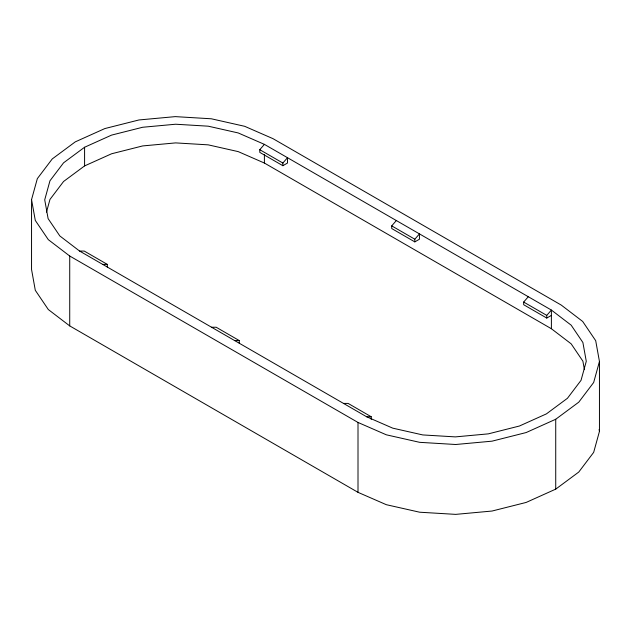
<?xml version="1.0" encoding="UTF-8"?>
<svg xmlns="http://www.w3.org/2000/svg" width="631" height="631" viewBox="0 0 631 631"><rect width="100%" height="100%" fill="white"/><g stroke="black" fill="none" stroke-linecap="round" stroke-linejoin="round"><path stroke-width="0.95" d="M31.55 199.609L37.332 178.636L52.239 158.941L75.27 141.865L104.849 128.566L138.962 119.961L175.284 116.625L211.338 118.786L244.662 126.303L272.994 138.662L561.274 305.096L582.681 321.455L595.703 340.701L599.45 361.516L599.45 431.391L593.668 452.364L578.761 472.059L555.73 489.135L526.151 502.434L492.038 511.039L455.716 514.375L419.662 512.214L386.338 504.697L358.006 492.338L69.725 325.904L48.319 309.545L35.297 290.299L31.55 269.484L31.55 199.609L35.297 220.424L48.319 239.662L69.725 256.02L358.006 422.454L386.338 434.814L419.662 442.331L455.716 444.5L492.038 441.164L526.151 432.55L555.73 419.252L578.761 402.176L593.668 382.481L599.45 361.516M46.473 212.134L49.967 199.443L63.557 181.499L84.586 165.914L111.584 153.775L142.669 145.927L175.639 142.898L208.23 144.854L238.226 151.621L264.397 163.043L551.391 328.735L571.165 343.84L582.886 361.161L584.409 369.632M282.877 165.708L282.877 163.043L287.499 157.703L287.499 163.043L282.877 165.708L259.783 152.371L259.783 149.705L264.397 144.365L551.391 310.066L571.165 325.17L582.886 342.491L586.278 361.303L581.033 380.343L567.443 398.287L546.414 413.881L519.416 426.02L488.331 433.86L455.361 436.889L422.77 434.933L392.774 428.165L366.603 416.752L79.609 251.059L59.835 235.947L48.114 218.626L44.722 199.814L49.967 180.774L63.557 162.83L84.586 147.244L111.584 135.105L142.669 127.257L175.639 124.228L208.23 126.184L238.226 132.952L264.397 144.365M414.827 241.886L414.827 239.22L419.441 233.88L419.441 239.22L414.827 241.886L391.725 228.548L391.725 225.882L396.347 220.55M551.391 315.397L546.769 318.063L523.675 304.726L523.675 302.06L528.297 296.728M546.769 318.063L546.769 315.397L551.391 310.066L551.391 328.735M79.609 251.059L84.231 251.059L107.325 264.389L107.325 267.063M102.703 264.389L107.325 264.389M211.559 327.237L216.173 327.237L239.275 340.574L239.275 343.24M234.653 340.574L239.275 340.574M343.501 403.414L348.123 403.414L371.217 416.752L371.217 419.418M366.603 416.752L371.217 416.752M259.783 149.705L282.877 163.043M391.725 225.882L414.827 239.22M523.675 302.06L546.769 315.397M599.111 429.498L599.45 431.391M555.73 419.252L555.73 489.135M358.006 422.454L358.006 492.338M264.397 154.469L264.397 163.043M84.586 147.244L84.586 165.914M69.725 256.02L69.725 325.904"/></g></svg>
